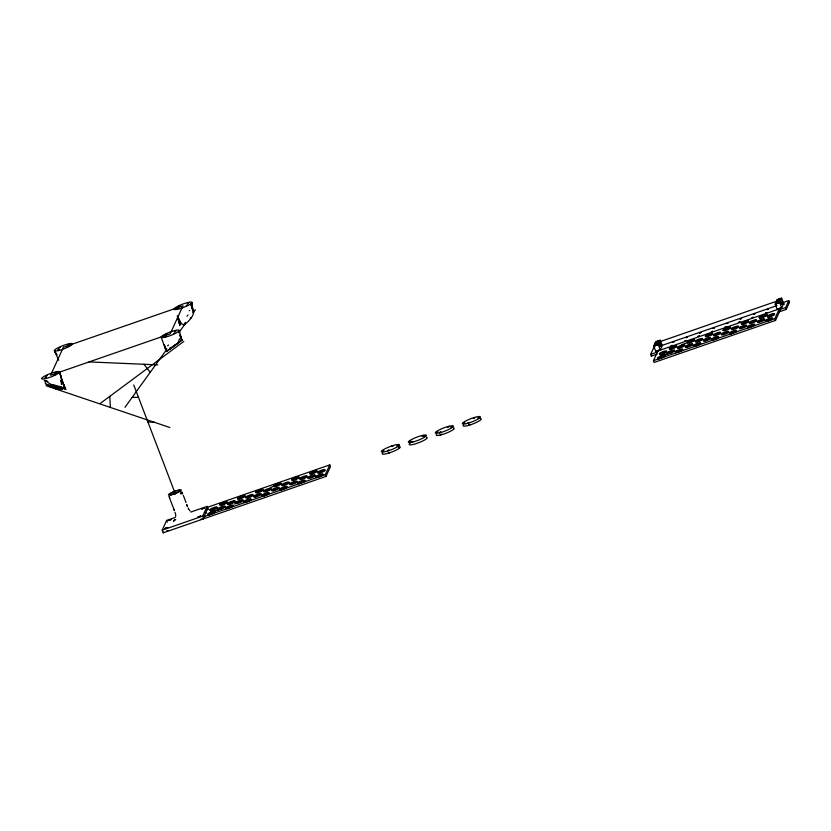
<?xml version="1.0" encoding="UTF-8"?>
<svg xmlns="http://www.w3.org/2000/svg" width="831" height="831" viewBox="0 0 831 831"><rect width="100%" height="100%" fill="white"/><g stroke="black" fill="none" stroke-linecap="round" stroke-linejoin="round"><path stroke-width="1.25" d="M61.743 383.216L61.099 380.245M192.034 302.515A9.66 1.693 -20.9 0 1 178.322 309.08A9.66 1.693 -20.9 0 1 178.623 305.839A9.66 1.693 -20.9 0 1 192.034 302.515L191.888 308.104L193.426 311.334A9.66 3.386 -47.7 0 1 191.047 318.107A9.66 3.386 -47.7 0 1 183.63 324.921L185.469 322.366M61.743 383.361L61.484 384.379M175.705 516.404L175.621 514.368M55.854 389.033L56.415 386.934M60.964 380.297L61.452 384.41M62.387 387.672L62.065 389.469A9.66 1.288 14.9 0 1 52.031 386.966A9.66 1.288 14.9 0 1 47.087 384.421L62.065 389.469M180.098 322.979L179.745 323.539L177.772 317.681M204.966 516.009L203.688 518.793L163.229 532.816L162.211 530.147L166.657 520.414L175.32 517.412M163.229 532.816L163.541 532.12M200.728 519.261L203.688 518.793L202.671 516.124L207.116 506.391L190.746 512.073M203.917 516.705L208.363 506.972L329.762 464.903L330.437 466.679L325.991 476.412L204.592 518.482L203.917 516.705L325.316 474.636L329.762 464.903M206.233 513.236L206.555 512.54M207.823 509.756L207.116 506.391M211.292 512.166L222.531 508.271L210.669 512.498L211.905 509.787L213.027 509.403L211.791 512.104M237.946 502.62L234.456 504.064M656.106 342.808L655.721 341.811L660.219 340.253L659.721 341.333A4.83 0.831 70.9 0 1 660.759 346.402A4.83 0.831 70.9 0 1 658.744 343.483L654.246 345.042L653.748 346.122L655.784 351.451L660.281 349.893L662.255 345.582L660.219 340.253A9.941 1.745 -20.9 0 0 655.721 341.811L655.223 342.891A4.83 0.831 70.9 0 1 655.981 345.322M657.248 354.099L651.348 356.146L650.673 354.37L653.883 347.337L654.724 347.046M651.348 356.146L651.753 355.273M658.744 343.483L658.245 344.564L660.281 349.893A9.941 1.745 -20.9 0 1 655.784 351.451M653.467 360.685L657.903 350.952L779.312 308.883L779.987 310.659L775.541 320.392L654.142 362.461L653.467 360.685L774.866 318.616L779.312 308.883M660.718 356.416L672.082 352.251L660.219 356.478L661.455 353.777L662.577 353.383L661.341 356.084M777.629 301.071L777.12 299.742L781.618 298.184L781.13 299.264A4.83 0.831 70.9 0 1 782.158 304.343A4.83 0.831 70.9 0 1 780.143 301.414L775.645 302.972L775.157 304.053L777.193 309.392A9.941 1.745 -20.9 0 0 781.68 307.834L783.654 303.512L781.618 298.184A9.941 1.745 -20.9 0 0 777.12 299.742L776.632 300.822A4.83 0.831 70.9 0 1 777.276 302.848L776.86 303.076M780.143 301.414L779.644 302.505L781.68 307.834L777.193 309.392M785.565 307.636L778.813 309.963L779.499 311.75L786.24 309.412L785.565 307.636L788.775 300.604L782.023 302.941M786.24 309.412L789.45 302.38L788.775 300.604M174.801 519.448L174.635 519.728M469.338 422.47L467.853 423.031L469.338 422.408M468.642 425.119L470.149 424.537L468.798 425.119M473.431 418.138L474.958 417.567L473.462 418.19M439.412 432.556L440.929 431.985L439.443 432.608M411.21 442.05L412.706 441.469M412.737 441.521L411.262 442.102M423.436 435.558L421.971 436.015L423.498 435.486M179.839 323.197L177.72 317.535L179.901 324.942L181.127 323.249M192.813 312.186L193.426 311.334M125.014 407.273L166.626 349.571M178.727 332.795L185.542 323.352M193.104 312.861L195.368 309.714M174.458 519.988L173.658 520.871L174.853 520.04M391.702 446.309L393.208 445.759L391.723 446.382M383.745 450.589L382.25 451.067L383.756 450.568M397.093 445.925L398.589 445.364M398.579 445.447L397.125 445.998M424.018 436.441L425.514 435.88M425.503 435.974L424.049 436.514M437.677 431.85L436.202 432.39L437.688 431.767M451.025 427.186L452.521 426.625L451.067 427.259M464.706 422.636L463.241 423.093L464.716 422.553M478.054 417.972L479.549 417.411L478.126 418.045M658.505 341.229L657.051 341.78L658.516 341.146M655.441 345.156L656.937 344.595M656.947 344.668L655.514 345.239M658.962 350.017L657.809 350.526M699.525 333.013L701.021 332.452M701.011 332.545L699.557 333.086M697.947 336.472L699.442 335.911M699.432 335.994L697.957 336.534M741.481 318.522L740.026 319.073L741.481 318.439M738.416 322.449L739.912 321.888M739.922 321.95L738.479 322.521M779.914 299.17L778.46 299.711L779.914 299.077M778.346 302.598L776.912 303.17M780.371 307.948L779.083 308.488M57.671 350.121L59.084 349.581M59.063 349.716L57.703 350.204M66.667 347.005L68.08 346.465M68.111 346.548L66.719 347.088M45.871 375.965L47.284 375.425M44.884 378.126L46.297 377.586M47.305 375.529L45.954 376.048M46.307 377.69L44.936 378.219M53.88 375.02L55.293 374.48M56.29 372.413L54.877 372.839L56.279 372.309M55.303 374.573L53.932 375.103M179.693 306.078L178.281 306.504L179.683 305.974M177.283 308.675L178.696 308.135M178.665 308.27L177.356 308.758M188.689 302.962L187.297 303.481L188.668 302.858M186.269 305.559L187.681 305.019M187.702 305.122L186.331 305.642M165.473 334.529L166.886 333.989M164.486 336.69L165.899 336.15M166.917 334.072L165.556 334.613M189.697 310.482L189.208 310.742M165.92 336.243L164.569 336.773M174.468 331.413L175.881 330.873M173.482 333.574L174.894 333.034M175.902 330.967L174.552 331.496M174.863 333.169L173.534 333.657M166.366 351.513L164.247 344.564L166.366 351.523L178.748 342.569L170.854 348.345M181.947 340.118L179.88 335.09L181.958 340.118L180.109 335.07L181.947 340.118L179.143 342.279M779.208 309.122L779.977 308.613L778.283 309.246M672.736 342.289L673.848 341.873M673.837 341.967L672.767 342.362M672.944 347.192L672.123 347.555M686.219 337.615L687.33 337.199M687.33 337.293L686.261 337.687M685.752 340.741L684.661 341.146L685.772 340.72M713.206 328.266L714.317 327.85M714.255 327.985L713.268 328.338M726.689 323.591L727.8 323.176M727.8 323.269L726.73 323.664M726.845 328.536L725.982 328.879M753.665 314.253L754.777 313.827M754.777 313.921L753.707 314.326M767.158 309.579L768.27 309.153M768.27 309.246L767.169 309.641M161.172 337.282L166.418 351.492L181.812 340.201L181.044 338.955L179.548 338.819L177.969 342.933L169.742 348.968L171.009 348.044M178.52 342.725L177.657 343.338M167.623 345.727L168.558 345.042M100.177 403.502L183.807 341.396M170.033 348.75L170.625 348.314L170.158 348.656M181.812 340.201L179.226 330.364M175.144 519.863L175.736 519.52M167.852 530.594L166.647 531.051M777.245 302.837L778.335 302.536M779.852 310.576L778.959 311.023M766.774 314.534L767.366 314.388M655.223 342.891L659.721 341.333M776.632 300.822L781.13 299.264M654.568 343.525L780.465 299.898M661.164 345.727L777.058 305.569M783.55 304.426L784.391 304.136M788.609 302.671L789.45 302.38M650.673 354.37L657.414 352.032M670.846 348.48L675.759 346.776M681.887 344.657L694.145 340.409M706.412 336.16L711.315 334.457M722.731 330.499L729.711 328.089M743.205 323.415L747.973 321.753M759.139 317.889L766.338 315.396M206.213 509.725L208.134 509.06M221.306 504.5L227.434 502.371M237.24 498.974L243.379 496.855M256.862 492.181L261.765 490.477M270.355 487.506L280.161 484.109M292.429 479.851L297.332 478.157M310.815 473.483L315.728 471.779M227.32 504.147L228.442 503.752M162.211 530.147L202.671 516.124M658.941 350.599L657.238 351.181L657.778 351.17M177.626 317.172L180.213 322.947L183.578 324.859M187.983 315.053L187.006 316.216M52.031 386.966L60.798 386.903A9.66 1.288 14.9 0 1 65.742 389.448L62.148 381.336L65.742 389.448L50.774 384.389L45.923 380.982M132.139 397.405L138.486 397.353M147.939 422.086L154.015 422.169M89.094 361.911L157.807 364.871M47.346 381.491L46.204 380.92L47.803 381.491M46.141 385.761L169.888 427.529M45.934 380.816L44.199 380.349L45.373 381.678M191.546 307.834L191.982 302.692L192.73 309.651M59.271 386.737L60.788 387.142L59.25 386.727M64.07 387.007L65.234 388.524L62.294 381.128M190.07 510.888L188.606 508.998M181.106 494.165L180.753 493.448M143.992 364.279L150.214 372.33M54.368 350.713L56.913 354.93L54.472 350.848L58.752 360.239M180.743 492.482L181.033 493.178M177.356 316.112L180.743 322.958L177.346 316.04M188.44 508.686L188.107 507.938M177.647 317.099L180.254 322.937M177.47 317.172L179.943 323.072L177.522 317.089M190.528 304.032L193.53 311.583M174.988 512.28L175.549 514.015M774.866 318.616L775.541 320.392M325.316 474.636L325.991 476.412M183.319 495.38L186.03 502.485M133.76 384.971L175.414 494.04M169.732 498.538L174.427 510.587L173.876 509.226M166.657 520.414L167.332 522.19M177.657 317.785L179.901 324.942A9.66 3.386 -47.7 0 1 179.953 322.521M64.299 387.204L59.645 371.966A9.66 1.693 -20.9 0 0 46.224 375.29A9.66 1.693 -20.9 0 0 45.923 378.531A9.66 1.693 -20.9 0 0 59.645 371.966L61.941 380.837L59.614 371.8M190.985 303.71L193.072 310.472L191.369 303.408M177.99 317.504L179.901 324.942M177.938 317.369L179.797 324.703M109.785 396.366L110.398 407.45M782.283 303.938A9.941 1.745 -20.9 0 1 783.654 303.512M776.434 304.697A4.83 0.831 70.9 0 1 775.645 302.972M661.164 345.914A9.941 1.745 -20.9 0 1 662.255 345.582M654.703 346.112A4.83 0.831 70.9 0 1 654.246 345.042M165.816 351.326A4.508 3.532 83.7 0 1 166.74 348.708M170.064 347.576A4.508 3.532 83.7 0 1 170.635 347.825M50.774 384.389A9.66 1.288 14.9 0 1 60.798 386.903M46.339 384.047A10.419 3.594 78.7 0 1 46.837 385.148M45.082 382.644A13.348 6.212 86.1 0 1 46.027 384.317M399.327 446.631A9.66 1.693 -20.9 0 1 391.91 451.991A9.66 1.693 -20.9 0 1 382.675 453.009M426.604 437.303A9.66 1.693 -20.9 0 1 417.889 443.016A9.66 1.693 -20.9 0 1 410.15 443.245M453.279 427.944A9.66 1.693 -20.9 0 1 445.873 433.294A9.66 1.693 -20.9 0 1 436.639 434.312M480.557 418.616A9.66 1.693 -20.9 0 1 472.496 424.08A9.66 1.693 -20.9 0 1 463.615 424.973M181.896 492.118L182.602 493.894L181.896 492.066M186.643 504.552L187.349 506.339L186.653 504.51M169.711 497.998L169.15 496.637L169.711 497.998M164.756 528.537L167.644 527.488L164.756 528.537M168.413 520.538L171.3 519.479L168.433 520.497M198.038 517.007L200.915 515.958L198.058 516.975M201.694 509.008L204.571 507.98L201.704 508.967M63.385 347.254L50.598 375.259L170.199 333.823L182.997 305.808L63.385 347.254M190.735 317.972L190.257 318.533L190.715 318.024M440.274 434.758L441.614 434.198L440.337 434.696M447.795 426.978L449.301 426.428L447.816 426.957M387.651 450.662L389.147 450.132L387.672 450.641M388.482 452.843L389.843 452.48L388.544 452.937M174.126 520.435L173.679 520.881L174.126 520.435M409.195 441.562L410.67 441.022L409.195 441.562M58.679 347.94L60.112 347.503L58.7 347.929M67.675 344.823L69.098 344.387L67.685 344.813M671.178 345.727L672.279 345.395L671.178 345.727M711.648 331.704L712.738 331.309L711.648 331.704M725.131 327.03L726.221 326.635L725.151 327.009M752.107 317.681L753.208 317.286L752.107 317.681M765.6 313.007L766.691 312.612L765.6 313.007M469.131 424.745L469.899 424.496L469.183 424.724M398.548 447.753L399.275 447.535L398.548 447.753M658.245 344.564L653.748 346.122A9.941 1.745 -20.9 0 0 658.245 344.564M779.644 302.505L775.157 304.053A9.941 1.745 -20.9 0 0 779.644 302.505M52.073 386.727L53.35 387.017L52.104 386.727M59.302 386.675L60.808 387.09L59.333 386.664M767.242 321.306A3.864 0.675 -20.9 0 0 772.737 318.678A3.864 0.675 -20.9 0 0 767.366 320.008A3.864 0.675 -20.9 0 0 767.242 321.306M766.992 320.641A3.864 0.675 -20.9 0 0 772.477 318.013A3.864 0.675 -20.9 0 0 767.117 319.343A3.864 0.675 -20.9 0 0 766.992 320.641M759.243 322.262A3.864 0.675 -20.9 0 0 764.728 319.634A3.864 0.675 -20.9 0 0 759.357 320.963A3.864 0.675 -20.9 0 0 759.243 322.262M758.983 321.597A3.864 0.675 -20.9 0 0 764.478 318.969A3.864 0.675 -20.9 0 0 759.108 320.299A3.864 0.675 -20.9 0 0 758.983 321.597M761.217 317.941A3.864 0.675 -20.9 0 0 766.701 315.313A3.864 0.675 -20.9 0 0 761.341 316.642A3.864 0.675 -20.9 0 0 761.217 317.941M760.957 317.265A3.864 0.675 -20.9 0 0 766.452 314.637A3.864 0.675 -20.9 0 0 761.082 315.967A3.864 0.675 -20.9 0 0 760.957 317.265M769.226 316.985A3.864 0.675 -20.9 0 0 774.71 314.357A3.864 0.675 -20.9 0 0 769.34 315.687A3.864 0.675 -20.9 0 0 769.226 316.985M768.966 316.32A3.864 0.675 -20.9 0 0 774.45 313.692A3.864 0.675 -20.9 0 0 769.091 315.022A3.864 0.675 -20.9 0 0 768.966 316.32M733.254 329.45A3.864 0.675 -20.9 0 0 738.738 326.822A3.864 0.675 -20.9 0 0 733.368 328.152A3.864 0.675 -20.9 0 0 733.254 329.45M732.994 328.785A3.864 0.675 -20.9 0 0 738.479 326.157A3.864 0.675 -20.9 0 0 733.119 327.487A3.864 0.675 -20.9 0 0 732.994 328.785M751.234 323.217A3.864 0.675 -20.9 0 0 756.719 320.589A3.864 0.675 -20.9 0 0 751.359 321.919A3.864 0.675 -20.9 0 0 751.234 323.217M750.985 322.553A3.864 0.675 -20.9 0 0 756.47 319.925A3.864 0.675 -20.9 0 0 751.099 321.254A3.864 0.675 -20.9 0 0 750.985 322.553M743.236 324.173A3.864 0.675 -20.9 0 0 748.721 321.545A3.864 0.675 -20.9 0 0 743.35 322.875A3.864 0.675 -20.9 0 0 743.236 324.173M742.976 323.498A3.864 0.675 -20.9 0 0 748.461 320.87A3.864 0.675 -20.9 0 0 743.101 322.199A3.864 0.675 -20.9 0 0 742.976 323.498M725.245 330.406A3.864 0.675 -20.9 0 0 730.729 327.778A3.864 0.675 -20.9 0 0 725.37 329.107A3.864 0.675 -20.9 0 0 725.245 330.406M724.996 329.73A3.864 0.675 -20.9 0 0 730.48 327.102A3.864 0.675 -20.9 0 0 725.11 328.432A3.864 0.675 -20.9 0 0 724.996 329.73M723.271 334.727A3.864 0.675 -20.9 0 0 728.756 332.099A3.864 0.675 -20.9 0 0 723.396 333.428A3.864 0.675 -20.9 0 0 723.271 334.727M723.012 334.062A3.864 0.675 -20.9 0 0 728.507 331.434A3.864 0.675 -20.9 0 0 723.136 332.764A3.864 0.675 -20.9 0 0 723.012 334.062M741.252 328.494A3.864 0.675 -20.9 0 0 746.747 325.866A3.864 0.675 -20.9 0 0 741.377 327.196A3.864 0.675 -20.9 0 0 741.252 328.494M741.003 327.83A3.864 0.675 -20.9 0 0 746.487 325.201A3.864 0.675 -20.9 0 0 741.127 326.531A3.864 0.675 -20.9 0 0 741.003 327.83M749.261 327.539A3.864 0.675 -20.9 0 0 754.745 324.911A3.864 0.675 -20.9 0 0 749.385 326.24A3.864 0.675 -20.9 0 0 749.261 327.539M749.001 326.874A3.864 0.675 -20.9 0 0 754.496 324.246A3.864 0.675 -20.9 0 0 749.126 325.575A3.864 0.675 -20.9 0 0 749.001 326.874M713.289 340.004A3.864 0.675 -20.9 0 0 718.773 337.376A3.864 0.675 -20.9 0 0 713.413 338.705A3.864 0.675 -20.9 0 0 713.289 340.004M713.04 339.339A3.864 0.675 -20.9 0 0 718.524 336.711A3.864 0.675 -20.9 0 0 713.154 338.04A3.864 0.675 -20.9 0 0 713.04 339.339M731.27 333.771A3.864 0.675 -20.9 0 0 736.765 331.143A3.864 0.675 -20.9 0 0 731.394 332.473A3.864 0.675 -20.9 0 0 731.27 333.771M731.02 333.106A3.864 0.675 -20.9 0 0 736.505 330.478A3.864 0.675 -20.9 0 0 731.145 331.808A3.864 0.675 -20.9 0 0 731.02 333.106M661.31 354.38A3.864 0.675 -20.9 0 0 666.794 351.752A3.864 0.675 -20.9 0 0 661.434 353.082A3.864 0.675 -20.9 0 0 661.31 354.38M661.05 353.705A3.864 0.675 -20.9 0 0 666.545 351.077A3.864 0.675 -20.9 0 0 661.175 352.406A3.864 0.675 -20.9 0 0 661.05 353.705M679.291 348.147A3.864 0.675 -20.9 0 0 684.786 345.519A3.864 0.675 -20.9 0 0 679.415 346.849A3.864 0.675 -20.9 0 0 679.291 348.147M679.041 347.472A3.864 0.675 -20.9 0 0 684.526 344.844A3.864 0.675 -20.9 0 0 679.166 346.174A3.864 0.675 -20.9 0 0 679.041 347.472M697.282 341.915A3.864 0.675 -20.9 0 0 702.766 339.287A3.864 0.675 -20.9 0 0 697.396 340.617A3.864 0.675 -20.9 0 0 697.282 341.915M697.022 341.24A3.864 0.675 -20.9 0 0 702.517 338.622A3.864 0.675 -20.9 0 0 697.147 339.941A3.864 0.675 -20.9 0 0 697.022 341.24M715.262 335.682A3.864 0.675 -20.9 0 0 720.757 333.054A3.864 0.675 -20.9 0 0 715.387 334.384A3.864 0.675 -20.9 0 0 715.262 335.682M715.013 335.018A3.864 0.675 -20.9 0 0 720.498 332.39A3.864 0.675 -20.9 0 0 715.127 333.719A3.864 0.675 -20.9 0 0 715.013 335.018M707.264 336.628A3.864 0.675 -20.9 0 0 712.749 334A3.864 0.675 -20.9 0 0 707.378 335.329A3.864 0.675 -20.9 0 0 707.264 336.628M707.004 335.963A3.864 0.675 -20.9 0 0 712.489 333.335A3.864 0.675 -20.9 0 0 707.129 334.664A3.864 0.675 -20.9 0 0 707.004 335.963M689.273 342.86A3.864 0.675 -20.9 0 0 694.758 340.232A3.864 0.675 -20.9 0 0 689.398 341.562A3.864 0.675 -20.9 0 0 689.273 342.86M689.024 342.195A3.864 0.675 -20.9 0 0 694.508 339.567A3.864 0.675 -20.9 0 0 689.138 340.897A3.864 0.675 -20.9 0 0 689.024 342.195M671.292 349.093A3.864 0.675 -20.9 0 0 676.777 346.465A3.864 0.675 -20.9 0 0 671.406 347.794A3.864 0.675 -20.9 0 0 671.292 349.093M671.033 348.428A3.864 0.675 -20.9 0 0 676.517 345.8A3.864 0.675 -20.9 0 0 671.157 347.129A3.864 0.675 -20.9 0 0 671.033 348.428M669.308 353.424A3.864 0.675 -20.9 0 0 674.803 350.796A3.864 0.675 -20.9 0 0 669.433 352.126A3.864 0.675 -20.9 0 0 669.308 353.424M669.059 352.76A3.864 0.675 -20.9 0 0 674.543 350.131A3.864 0.675 -20.9 0 0 669.184 351.461A3.864 0.675 -20.9 0 0 669.059 352.76M687.299 347.192A3.864 0.675 -20.9 0 0 692.784 344.564A3.864 0.675 -20.9 0 0 687.424 345.893A3.864 0.675 -20.9 0 0 687.299 347.192M687.04 346.527A3.864 0.675 -20.9 0 0 692.535 343.899A3.864 0.675 -20.9 0 0 687.164 345.229A3.864 0.675 -20.9 0 0 687.04 346.527M705.28 340.959A3.864 0.675 -20.9 0 0 710.775 338.331A3.864 0.675 -20.9 0 0 705.405 339.661A3.864 0.675 -20.9 0 0 705.28 340.959M705.031 340.295A3.864 0.675 -20.9 0 0 710.515 337.666A3.864 0.675 -20.9 0 0 705.155 338.996A3.864 0.675 -20.9 0 0 705.031 340.295M695.308 346.236A3.864 0.675 -20.9 0 0 700.793 343.608A3.864 0.675 -20.9 0 0 695.422 344.938A3.864 0.675 -20.9 0 0 695.308 346.236M695.048 345.571A3.864 0.675 -20.9 0 0 700.533 342.943A3.864 0.675 -20.9 0 0 695.173 344.273A3.864 0.675 -20.9 0 0 695.048 345.571M677.317 352.469A3.864 0.675 -20.9 0 0 682.802 349.841A3.864 0.675 -20.9 0 0 677.442 351.17A3.864 0.675 -20.9 0 0 677.317 352.469M677.068 351.804A3.864 0.675 -20.9 0 0 682.552 349.176A3.864 0.675 -20.9 0 0 677.182 350.505A3.864 0.675 -20.9 0 0 677.068 351.804M659.336 358.701A3.864 0.675 -20.9 0 0 664.821 356.073A3.864 0.675 -20.9 0 0 659.45 357.403A3.864 0.675 -20.9 0 0 659.336 358.701M659.076 358.036A3.864 0.675 -20.9 0 0 664.561 355.408A3.864 0.675 -20.9 0 0 659.201 356.738A3.864 0.675 -20.9 0 0 659.076 358.036M58.71 350.526A9.66 1.693 -20.9 0 0 72.432 343.951A9.66 1.693 -20.9 0 0 59.022 347.275A9.66 1.693 -20.9 0 0 58.71 350.526M165.525 337.095A9.66 1.693 -20.9 0 0 179.247 330.52A9.66 1.693 -20.9 0 0 165.826 333.844A9.66 1.693 -20.9 0 0 165.525 337.095M171.788 494.757A6.908 1.215 -20.9 0 0 181.293 490.072A6.908 1.215 -20.9 0 0 171.394 492.669A6.908 1.215 -20.9 0 0 171.788 494.757M172.339 494.331A5.557 0.976 -20.9 0 0 180.026 490.56A5.557 0.976 -20.9 0 0 172.1 492.617A5.557 0.976 -20.9 0 0 172.339 494.331M317.702 477.326A3.864 0.675 -20.9 0 0 323.186 474.698A3.864 0.675 -20.9 0 0 317.816 476.028A3.864 0.675 -20.9 0 0 317.702 477.326M317.442 476.662A3.864 0.675 -20.9 0 0 322.927 474.034A3.864 0.675 -20.9 0 0 317.567 475.363A3.864 0.675 -20.9 0 0 317.442 476.662M309.693 478.282A3.864 0.675 -20.9 0 0 315.178 475.654A3.864 0.675 -20.9 0 0 309.818 476.984A3.864 0.675 -20.9 0 0 309.693 478.282M309.433 477.617A3.864 0.675 -20.9 0 0 314.928 474.989A3.864 0.675 -20.9 0 0 309.558 476.319A3.864 0.675 -20.9 0 0 309.433 477.617M311.667 473.961A3.864 0.675 -20.9 0 0 317.151 471.333A3.864 0.675 -20.9 0 0 311.791 472.662A3.864 0.675 -20.9 0 0 311.667 473.961M311.417 473.286A3.864 0.675 -20.9 0 0 316.902 470.658A3.864 0.675 -20.9 0 0 311.532 471.987A3.864 0.675 -20.9 0 0 311.417 473.286M319.675 473.005A3.864 0.675 -20.9 0 0 325.16 470.377A3.864 0.675 -20.9 0 0 319.8 471.707A3.864 0.675 -20.9 0 0 319.675 473.005M319.416 472.34A3.864 0.675 -20.9 0 0 324.911 469.712A3.864 0.675 -20.9 0 0 319.54 471.042A3.864 0.675 -20.9 0 0 319.416 472.34M283.703 485.47A3.864 0.675 -20.9 0 0 289.188 482.842A3.864 0.675 -20.9 0 0 283.828 484.172A3.864 0.675 -20.9 0 0 283.703 485.47M283.444 484.805A3.864 0.675 -20.9 0 0 288.939 482.177A3.864 0.675 -20.9 0 0 283.568 483.507A3.864 0.675 -20.9 0 0 283.444 484.805M301.684 479.238A3.864 0.675 -20.9 0 0 307.179 476.61A3.864 0.675 -20.9 0 0 301.809 477.939A3.864 0.675 -20.9 0 0 301.684 479.238M301.435 478.573A3.864 0.675 -20.9 0 0 306.919 475.945A3.864 0.675 -20.9 0 0 301.56 477.274A3.864 0.675 -20.9 0 0 301.435 478.573M293.686 480.193A3.864 0.675 -20.9 0 0 299.17 477.565A3.864 0.675 -20.9 0 0 293.8 478.895A3.864 0.675 -20.9 0 0 293.686 480.193M293.426 479.518A3.864 0.675 -20.9 0 0 298.921 476.89A3.864 0.675 -20.9 0 0 293.551 478.22A3.864 0.675 -20.9 0 0 293.426 479.518M275.695 486.415A3.864 0.675 -20.9 0 0 281.19 483.798A3.864 0.675 -20.9 0 0 275.819 485.117A3.864 0.675 -20.9 0 0 275.695 486.415M275.445 485.751A3.864 0.675 -20.9 0 0 280.93 483.123A3.864 0.675 -20.9 0 0 275.56 484.452A3.864 0.675 -20.9 0 0 275.445 485.751M273.721 490.747A3.864 0.675 -20.9 0 0 279.206 488.119A3.864 0.675 -20.9 0 0 273.846 489.449A3.864 0.675 -20.9 0 0 273.721 490.747M273.472 490.082A3.864 0.675 -20.9 0 0 278.956 487.454A3.864 0.675 -20.9 0 0 273.586 488.784A3.864 0.675 -20.9 0 0 273.472 490.082M291.702 484.515A3.864 0.675 -20.9 0 0 297.197 481.887A3.864 0.675 -20.9 0 0 291.826 483.216A3.864 0.675 -20.9 0 0 291.702 484.515M291.452 483.85A3.864 0.675 -20.9 0 0 296.937 481.222A3.864 0.675 -20.9 0 0 291.577 482.551A3.864 0.675 -20.9 0 0 291.452 483.85M299.711 483.559A3.864 0.675 -20.9 0 0 305.195 480.931A3.864 0.675 -20.9 0 0 299.835 482.26A3.864 0.675 -20.9 0 0 299.711 483.559M299.461 482.894A3.864 0.675 -20.9 0 0 304.946 480.266A3.864 0.675 -20.9 0 0 299.575 481.596A3.864 0.675 -20.9 0 0 299.461 482.894M263.739 496.024A3.864 0.675 -20.9 0 0 269.234 493.396A3.864 0.675 -20.9 0 0 263.863 494.725A3.864 0.675 -20.9 0 0 263.739 496.024M263.489 495.359A3.864 0.675 -20.9 0 0 268.974 492.731A3.864 0.675 -20.9 0 0 263.604 494.061A3.864 0.675 -20.9 0 0 263.489 495.359M281.73 489.791A3.864 0.675 -20.9 0 0 287.214 487.163A3.864 0.675 -20.9 0 0 281.844 488.493A3.864 0.675 -20.9 0 0 281.73 489.791M281.47 489.127A3.864 0.675 -20.9 0 0 286.955 486.499A3.864 0.675 -20.9 0 0 281.595 487.828A3.864 0.675 -20.9 0 0 281.47 489.127M211.76 510.39A3.864 0.675 -20.9 0 0 217.244 507.772A3.864 0.675 -20.9 0 0 211.884 509.091A3.864 0.675 -20.9 0 0 211.76 510.39M211.51 509.725A3.864 0.675 -20.9 0 0 216.995 507.097A3.864 0.675 -20.9 0 0 211.625 508.427A3.864 0.675 -20.9 0 0 211.51 509.725M229.74 504.168A3.864 0.675 -20.9 0 0 235.235 501.54A3.864 0.675 -20.9 0 0 229.865 502.869A3.864 0.675 -20.9 0 0 229.74 504.168M229.491 503.493A3.864 0.675 -20.9 0 0 234.976 500.864A3.864 0.675 -20.9 0 0 229.616 502.194A3.864 0.675 -20.9 0 0 229.491 503.493M247.731 497.935A3.864 0.675 -20.9 0 0 253.216 495.307A3.864 0.675 -20.9 0 0 247.856 496.637A3.864 0.675 -20.9 0 0 247.731 497.935M247.472 497.26A3.864 0.675 -20.9 0 0 252.967 494.632A3.864 0.675 -20.9 0 0 247.596 495.962A3.864 0.675 -20.9 0 0 247.472 497.26M265.712 491.703A3.864 0.675 -20.9 0 0 271.207 489.075A3.864 0.675 -20.9 0 0 265.837 490.404A3.864 0.675 -20.9 0 0 265.712 491.703M265.463 491.038A3.864 0.675 -20.9 0 0 270.948 488.41A3.864 0.675 -20.9 0 0 265.588 489.739A3.864 0.675 -20.9 0 0 265.463 491.038M257.714 492.648A3.864 0.675 -20.9 0 0 263.198 490.02A3.864 0.675 -20.9 0 0 257.828 491.35A3.864 0.675 -20.9 0 0 257.714 492.648M257.454 491.983A3.864 0.675 -20.9 0 0 262.949 489.355A3.864 0.675 -20.9 0 0 257.579 490.685A3.864 0.675 -20.9 0 0 257.454 491.983M239.723 498.88A3.864 0.675 -20.9 0 0 245.218 496.252A3.864 0.675 -20.9 0 0 239.847 497.582A3.864 0.675 -20.9 0 0 239.723 498.88M239.473 498.216A3.864 0.675 -20.9 0 0 244.958 495.588A3.864 0.675 -20.9 0 0 239.598 496.917A3.864 0.675 -20.9 0 0 239.473 498.216M221.742 505.113A3.864 0.675 -20.9 0 0 227.227 502.485A3.864 0.675 -20.9 0 0 221.867 503.815A3.864 0.675 -20.9 0 0 221.742 505.113M221.482 504.448A3.864 0.675 -20.9 0 0 226.977 501.82A3.864 0.675 -20.9 0 0 221.607 503.15A3.864 0.675 -20.9 0 0 221.482 504.448M219.768 509.445A3.864 0.675 -20.9 0 0 225.253 506.817A3.864 0.675 -20.9 0 0 219.883 508.146A3.864 0.675 -20.9 0 0 219.768 509.445M219.509 508.78A3.864 0.675 -20.9 0 0 224.993 506.152A3.864 0.675 -20.9 0 0 219.633 507.481A3.864 0.675 -20.9 0 0 219.509 508.78M237.749 503.212A3.864 0.675 -20.9 0 0 243.234 500.584A3.864 0.675 -20.9 0 0 237.874 501.914A3.864 0.675 -20.9 0 0 237.749 503.212M237.5 502.547A3.864 0.675 -20.9 0 0 242.984 499.919A3.864 0.675 -20.9 0 0 237.614 501.249A3.864 0.675 -20.9 0 0 237.5 502.547M255.74 496.98A3.864 0.675 -20.9 0 0 261.225 494.352A3.864 0.675 -20.9 0 0 255.855 495.681A3.864 0.675 -20.9 0 0 255.74 496.98M255.481 496.315A3.864 0.675 -20.9 0 0 260.965 493.687A3.864 0.675 -20.9 0 0 255.605 495.016A3.864 0.675 -20.9 0 0 255.481 496.315M245.758 502.256A3.864 0.675 -20.9 0 0 251.242 499.628A3.864 0.675 -20.9 0 0 245.872 500.958A3.864 0.675 -20.9 0 0 245.758 502.256M245.498 501.592A3.864 0.675 -20.9 0 0 250.993 498.964A3.864 0.675 -20.9 0 0 245.623 500.293A3.864 0.675 -20.9 0 0 245.498 501.592M227.767 508.489A3.864 0.675 -20.9 0 0 233.262 505.861A3.864 0.675 -20.9 0 0 227.891 507.19A3.864 0.675 -20.9 0 0 227.767 508.489M227.517 507.824A3.864 0.675 -20.9 0 0 233.002 505.196A3.864 0.675 -20.9 0 0 227.632 506.526A3.864 0.675 -20.9 0 0 227.517 507.824M209.786 514.721A3.864 0.675 -20.9 0 0 215.271 512.093A3.864 0.675 -20.9 0 0 209.911 513.423A3.864 0.675 -20.9 0 0 209.786 514.721M209.526 514.057A3.864 0.675 -20.9 0 0 215.021 511.429A3.864 0.675 -20.9 0 0 209.651 512.758A3.864 0.675 -20.9 0 0 209.526 514.057M385.75 451.524A9.66 1.693 -20.9 0 0 399.472 444.949A9.66 1.693 -20.9 0 0 386.051 448.273A9.66 1.693 -20.9 0 0 385.75 451.524M412.675 442.04A9.66 1.693 -20.9 0 0 426.396 435.475A9.66 1.693 -20.9 0 0 412.976 438.799A9.66 1.693 -20.9 0 0 412.675 442.04M439.692 432.785A9.66 1.693 -20.9 0 0 453.404 426.21A9.66 1.693 -20.9 0 0 439.994 429.534A9.66 1.693 -20.9 0 0 439.692 432.785M466.721 423.571A9.66 1.693 -20.9 0 0 480.443 416.996A9.66 1.693 -20.9 0 0 467.022 420.32A9.66 1.693 -20.9 0 0 466.721 423.571"/></g></svg>
